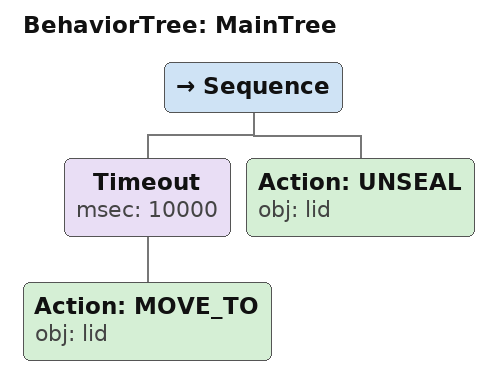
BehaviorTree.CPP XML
<root main_tree_to_execute="MainTree">
  <BehaviorTree ID="MainTree">
    <Sequence>
      <!-- Timeout: NAVIGATE_TO lid within 10s -->
      <Timeout msec="10000">
        <!-- Navigate to lid -->
        <Action ID="MOVE_TO" obj="lid" />
      </Timeout>
      <!-- Move to lid -->
      <Action ID="UNSEAL" obj="lid" />
    </Sequence>
  </BehaviorTree>
</root>
